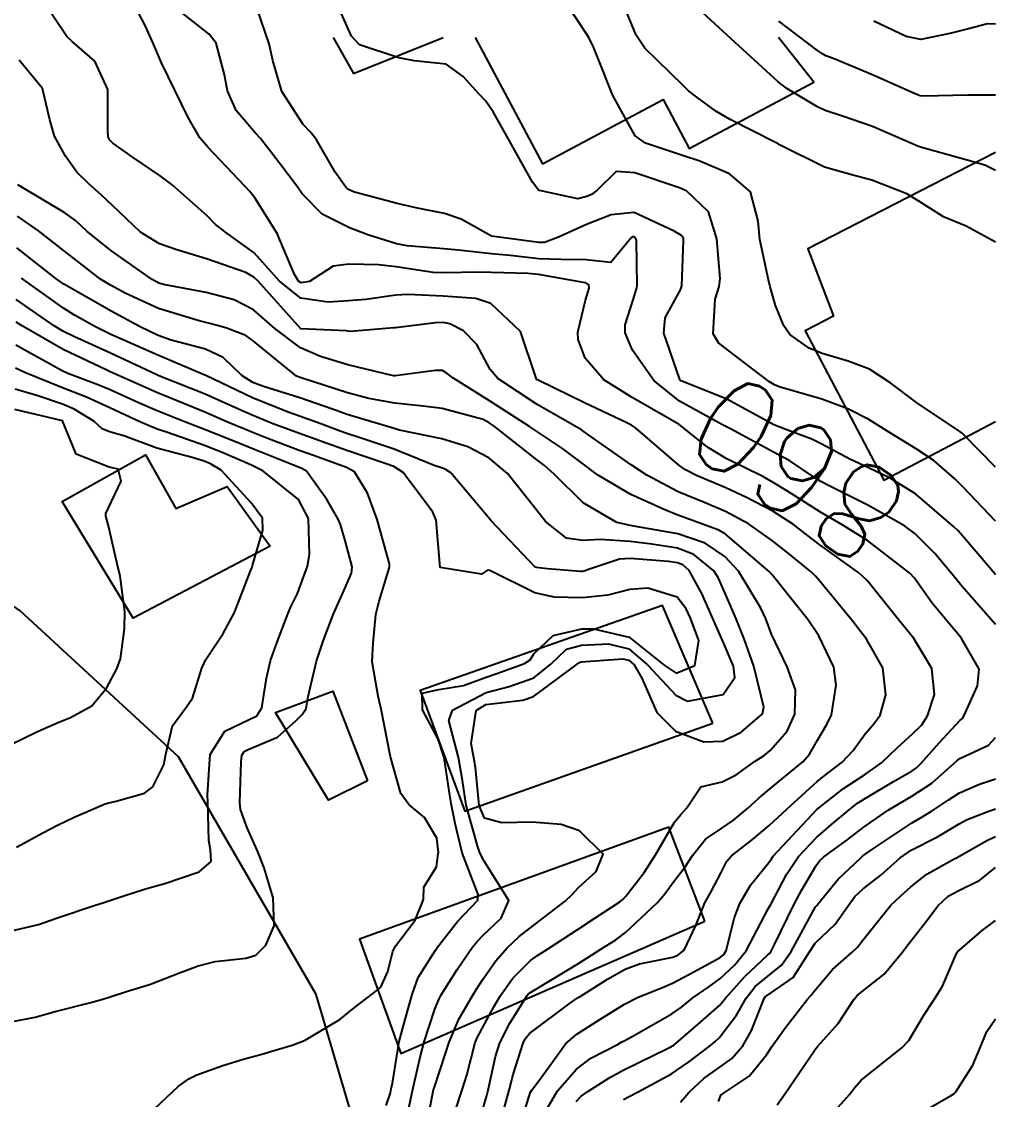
# Model space of a CAD drawing. Header units: metres. Extents: x 307586 to 320046, y 7427249 to 7434250.
# Drawn here: x 320003.85 to 320044.9, y 7429205.17 to 7429250.62 of the extents above; entities that cross this region are included whole.
import ezdxf
from ezdxf.enums import TextEntityAlignment as Align

# ---------------------------------------------------------------- set-up
doc = ezdxf.new("R2010")
doc.units = ezdxf.units.M
doc.header["$MEASUREMENT"] = 0
for name, color, linetype in [('Cotas', 45, 'Continuous'), ('Curvas de Nivel 1m', 11, 'Continuous'), ('Curvas de Nivel 5m', 15, 'Continuous'), ('Edificações', 30, 'Continuous'), ('Vias Primárias', 230, 'Continuous')]:
    doc.layers.add(name, color=color, linetype=linetype)
doc.styles.add('Style-STANDARD', font='STANDARD.shx')

msp = doc.modelspace()

# ---------------------------------------------------------------- linework, layer by layer
at = {"layer": 'Curvas de Nivel 1m', "flags": 128}
for points, elevation in [([(320024.823, 7429203.94), (320025.229, 7429205.264), (320025.304, 7429205.476), (320025.344, 7429205.548), (320025.654, 7429205.96), (320026.797, 7429207.527), (320027.257, 7429207.925), (320028.227, 7429208.546), (320029.27, 7429209.193), (320029.838, 7429209.492), (320030.866, 7429209.889), (320031.282, 7429210.073), (320032.19, 7429210.561), (320033.299, 7429211.163), (320033.459, 7429211.29), (320033.557, 7429211.447), (320033.909, 7429212.852), (320034.124, 7429213.442), (320034.57, 7429214.202), (320035.349, 7429215.17), (320035.456, 7429215.324), (320035.529, 7429215.427), (320037.373, 7429217.4), (320038.491, 7429218.28), (320039.388, 7429218.859), (320040.1, 7429219.369), (320040.763, 7429219.999), (320041.411, 7429220.588), (320041.795, 7429220.968), (320042.045, 7429221.344), (320042.337, 7429222.246), (320042.226, 7429223.348), (320041.462, 7429224.612), (320040.85, 7429225.366), (320039.49, 7429227.053), (320039.139, 7429227.384), (320037.504, 7429228.557), (320037.021, 7429228.92), (320036.387, 7429229.417), (320035.521, 7429229.981), (320034.415, 7429230.556), (320033.536, 7429230.957), (320032.328, 7429231.468), (320031.805, 7429231.736), (320031.547, 7429231.931), (320029.724, 7429233.498), (320029.564, 7429233.604), (320029.37, 7429233.698), (320027.578, 7429234.546), (320025.654, 7429235.487), (320025.592, 7429235.519), (320025.555, 7429235.55), (320025.521, 7429235.623), (320024.877, 7429237.557), (320023.625, 7429238.742), (320022.997, 7429238.95), (320021.627, 7429239.038), (320020.131, 7429239.112), (320019.628, 7429239.09), (320018.357, 7429238.901), (320017.625, 7429238.849), (320016.765, 7429238.793), (320015.626, 7429238.958), (320014.719, 7429239.679), (320013.651, 7429240.867), (320012.497, 7429241.707), (320012.018, 7429242.066), (320011.67, 7429242.429), (320010.194, 7429243.735), (320009.689, 7429244.115), (320008.551, 7429244.895), (320007.7, 7429245.498), (320007.566, 7429245.627), (320007.494, 7429245.763), (320007.484, 7429245.985), (320007.482, 7429247.764), (320006.93, 7429248.957), (320005.977, 7429249.787), (320005.756, 7429249.999), (320004.543, 7429251.802)], 858), ([(320025.993, 7429204.766), (320026.442, 7429205.532), (320027.242, 7429206.451), (320027.846, 7429206.915), (320028.994, 7429207.503), (320029.159, 7429207.596), (320029.254, 7429207.648), (320029.589, 7429207.828), (320031.266, 7429208.781), (320031.664, 7429209.071), (320032.142, 7429209.461), (320032.815, 7429209.919), (320033.285, 7429210.259), (320033.908, 7429210.829), (320034.391, 7429211.439), (320034.708, 7429212.037), (320035.321, 7429213.204), (320035.445, 7429213.428), (320036.101, 7429214.659), (320036.6, 7429215.411), (320037.361, 7429216.224), (320037.995, 7429216.765), (320038.738, 7429217.386), (320039.09, 7429217.669), (320039.378, 7429217.855), (320040.606, 7429218.583), (320041.39, 7429219.036), (320041.578, 7429219.161), (320041.778, 7429219.346), (320042.536, 7429220.208), (320043.42, 7429221.163), (320043.509, 7429221.242), (320043.576, 7429221.328), (320044.151, 7429222.608), (320044.215, 7429223.322), (320043.463, 7429224.64), (320042.874, 7429225.339), (320042.238, 7429226.106), (320041.491, 7429227.154), (320041.3, 7429227.362), (320039.507, 7429228.738), (320038.474, 7429229.39), (320037.521, 7429229.937), (320036.136, 7429230.819), (320035.539, 7429231.193), (320035.097, 7429231.434), (320033.55, 7429232.198), (320032.77, 7429232.677), (320031.772, 7429233.477), (320031.565, 7429233.626), (320031.204, 7429233.848), (320029.582, 7429234.773), (320028.388, 7429235.512), (320027.602, 7429236.433), (320027.306, 7429237.221), (320027.297, 7429237.525), (320027.626, 7429238.874), (320027.769, 7429239.381), (320027.756, 7429239.519), (320027.634, 7429239.602), (320027.533, 7429239.623), (320025.639, 7429239.958), (320025.188, 7429240.006), (320023.64, 7429240.045), (320023.166, 7429240.051), (320021.639, 7429240.023), (320021.203, 7429240.04), (320019.643, 7429240.286), (320018.899, 7429240.372), (320017.644, 7429240.39), (320016.986, 7429240.306), (320015.991, 7429239.665), (320015.632, 7429239.604), (320015.524, 7429239.671), (320015.347, 7429239.963), (320014.626, 7429241.68), (320013.678, 7429243.185), (320013.453, 7429243.466), (320013.238, 7429243.697), (320011.707, 7429245.314), (320011.364, 7429245.723), (320010.869, 7429246.581), (320010.302, 7429247.734), (320009.744, 7429248.884), (320009.376, 7429249.744), (320009.052, 7429250.459), (320008.389, 7429251.754)], 859), ([(320044.903, 7429229.555), (320043.538, 7429230.987), (320043.196, 7429231.335), (320042.312, 7429232.11), (320041.555, 7429232.611), (320040.319, 7429233.372), (320039.57, 7429233.837), (320038.677, 7429234.288), (320037.582, 7429234.695), (320035.792, 7429235.225), (320035.591, 7429235.301), (320035.372, 7429235.432), (320033.606, 7429236.779), (320033.234, 7429237.08), (320033, 7429237.459), (320033.088, 7429238.919), (320033.262, 7429239.456), (320033.301, 7429239.792), (320033.154, 7429241.458), (320032.813, 7429242.601), (320031.897, 7429243.477), (320031.684, 7429243.575), (320031.542, 7429243.625), (320029.694, 7429244.251), (320028.908, 7429244.295), (320028.118, 7429243.516), (320027.871, 7429243.328), (320027.68, 7429243.245), (320027.3, 7429243.146), (320025.682, 7429243.503), (320025.606, 7429243.551), (320025.383, 7429243.858), (320024.431, 7429245.563), (320023.725, 7429246.817), (320023.417, 7429247.262), (320023.127, 7429247.579), (320022.463, 7429248.312), (320021.745, 7429248.825), (320020.398, 7429248.962), (320019.748, 7429249.099), (320018.094, 7429249.637), (320017.758, 7429250.006), (320017.028, 7429251.651)], 862), ([(320044.903, 7429231.832), (320043.562, 7429233.214), (320043.501, 7429233.269), (320043.401, 7429233.332), (320041.581, 7429234.563), (320040.494, 7429235.371), (320039.599, 7429235.96), (320038.691, 7429236.3), (320037.605, 7429236.628), (320037.046, 7429236.847), (320036.239, 7429237.421), (320035.984, 7429237.792), (320035.625, 7429238.651), (320035.399, 7429239.432), (320035.332, 7429239.739), (320034.977, 7429241.437), (320034.902, 7429242.206), (320034.573, 7429243.441), (320033.694, 7429244.2), (320032.439, 7429244.732), (320031.705, 7429244.981), (320030.15, 7429245.496), (320029.716, 7429245.801), (320028.771, 7429247.51), (320028.107, 7429249.159), (320027.971, 7429249.518), (320027.759, 7429249.95), (320026.726, 7429251.536)], 863), ([(320044.903, 7429241.321), (320043.67, 7429242.002), (320042.717, 7429242.388), (320041.68, 7429243.056), (320041.168, 7429243.365), (320039.691, 7429243.941), (320038.953, 7429244.128), (320037.699, 7429244.477), (320035.802, 7429245.429), (320035.746, 7429245.462), (320035.713, 7429245.479), (320035.606, 7429245.539), (320033.723, 7429246.495), (320033.115, 7429246.847), (320032.257, 7429247.472), (320031.968, 7429247.709), (320031.737, 7429247.922), (320030.129, 7429249.496), (320029.761, 7429250.054), (320029.148, 7429251.506)], 864), ([(320044.903, 7429227.299), (320044.888, 7429227.316), (320043.509, 7429228.936), (320043.326, 7429229.148), (320043.141, 7429229.336), (320041.533, 7429230.713), (320040.468, 7429231.371), (320039.547, 7429231.808), (320038.762, 7429232.177), (320037.557, 7429232.822), (320037.167, 7429233.014), (320036.07, 7429233.422), (320035.566, 7429233.624), (320035.159, 7429233.844), (320033.582, 7429234.701), (320031.655, 7429235.479), (320031.61, 7429235.496), (320031.593, 7429235.529), (320030.921, 7429237.487), (320030.974, 7429238.132), (320031.631, 7429239.308), (320031.686, 7429239.479), (320031.75, 7429241.391), (320031.747, 7429241.479), (320031.726, 7429241.542), (320031.664, 7429241.601), (320031.358, 7429241.791), (320029.674, 7429242.57), (320028.705, 7429242.477), (320027.668, 7429242.061), (320026.487, 7429241.538), (320025.892, 7429241.314), (320025.659, 7429241.307), (320023.663, 7429241.57), (320022.378, 7429242.298), (320021.672, 7429242.531), (320020.534, 7429242.751), (320019.676, 7429242.945), (320017.884, 7429243.435), (320017.682, 7429243.508), (320017.599, 7429243.558), (320017.512, 7429243.643), (320017.068, 7429244.274), (320016.26, 7429245.662), (320016.02, 7429245.969), (320015.719, 7429246.282), (320014.816, 7429247.679), (320014.445, 7429248.984), (320014.283, 7429249.685), (320013.775, 7429251.155)], 861), ([(320044.903, 7429247.519), (320043.735, 7429247.523), (320041.858, 7429247.482), (320041.734, 7429247.49), (320041.54, 7429247.557), (320039.743, 7429248.368), (320038.1, 7429249.046), (320037.751, 7429249.181), (320037.609, 7429249.26), (320037.398, 7429249.405), (320035.771, 7429250.644)], 866), ([(320044.903, 7429250.517), (320044.573, 7429250.524), (320043.768, 7429250.318), (320042.983, 7429250.124), (320041.761, 7429249.872), (320041.133, 7429249.995), (320039.772, 7429250.644)], 867), ([(320024.144, 7429204.635), (320024.4, 7429205.558), (320024.577, 7429206.219), (320024.987, 7429207.553), (320025.073, 7429207.734), (320025.257, 7429207.958), (320026.989, 7429209.243), (320027.272, 7429209.44), (320027.317, 7429209.475), (320027.394, 7429209.519), (320028.55, 7429210.241), (320029.29, 7429210.671), (320029.895, 7429210.889), (320031.298, 7429211.174), (320031.515, 7429211.253), (320031.786, 7429211.465), (320032.268, 7429212.506), (320032.65, 7429213.457), (320032.897, 7429213.887), (320033.342, 7429214.744), (320033.579, 7429215.218), (320033.779, 7429215.446), (320034.668, 7429216.128), (320035.366, 7429216.719), (320036.104, 7429217.419), (320037.385, 7429218.585), (320037.844, 7429218.94), (320038.442, 7429219.39), (320038.898, 7429219.887), (320039.411, 7429220.596), (320039.774, 7429221.018), (320040.042, 7429221.371), (320040.288, 7429222.228), (320040.149, 7429223.373), (320039.461, 7429224.585), (320038.845, 7429225.386), (320037.489, 7429227.04), (320037.323, 7429227.235), (320037.148, 7429227.405), (320036.233, 7429228.152), (320035.506, 7429228.732), (320034.495, 7429229.44), (320033.521, 7429229.965), (320032.666, 7429230.323), (320031.533, 7429230.799), (320030.21, 7429231.493), (320029.547, 7429231.929), (320028.188, 7429232.882), (320027.561, 7429233.328), (320027.449, 7429233.409), (320027.257, 7429233.525), (320025.577, 7429234.472), (320023.931, 7429235.567), (320023.597, 7429235.954), (320023.039, 7429237.01), (320022.476, 7429237.587), (320021.904, 7429237.883), (320021.616, 7429237.932), (320021.297, 7429237.922), (320019.614, 7429237.714), (320019.527, 7429237.708), (320018.559, 7429237.631), (320017.695, 7429237.556), (320017.612, 7429237.569), (320017.549, 7429237.577), (320015.613, 7429237.67), (320013.801, 7429239.688), (320013.635, 7429239.851), (320013.294, 7429240.039), (320011.646, 7429240.625), (320010.39, 7429240.995), (320009.656, 7429241.248), (320008.862, 7429241.748), (320007.674, 7429242.865), (320007.218, 7429243.306), (320006.689, 7429243.775), (320006.183, 7429244.278), (320005.695, 7429244.95), (320005.234, 7429245.795), (320005.035, 7429246.475), (320004.724, 7429247.8), (320003.745, 7429248.995)], 857), ([(320023.217, 7429204.519), (320023.461, 7429205.336), (320023.515, 7429205.567), (320023.825, 7429206.986), (320024.009, 7429207.562), (320024.43, 7429208.389), (320025.159, 7429209.551), (320025.207, 7429209.617), (320025.275, 7429209.675), (320026.446, 7429210.372), (320027.294, 7429210.896), (320027.677, 7429211.136), (320028.272, 7429211.51), (320028.903, 7429211.908), (320029.31, 7429212.217), (320030.652, 7429213.48), (320030.96, 7429213.844), (320031.336, 7429214.343), (320031.829, 7429214.981), (320032.128, 7429215.462), (320032.673, 7429216.144), (320033.365, 7429216.619), (320033.867, 7429216.946), (320034.452, 7429217.439), (320034.935, 7429217.876), (320035.381, 7429218.25), (320036.781, 7429219.409), (320037.064, 7429219.739), (320037.407, 7429220.325), (320037.808, 7429221.005), (320037.985, 7429221.394), (320038.187, 7429222.641), (320038.092, 7429223.394), (320037.463, 7429224.724), (320036.999, 7429225.407), (320036.321, 7429226.257), (320035.492, 7429227.299), (320035.359, 7429227.431), (320033.509, 7429229.026), (320033.238, 7429229.182), (320032.443, 7429229.466), (320031.518, 7429229.811), (320030.966, 7429230.04), (320029.531, 7429230.676), (320028.132, 7429231.514), (320027.547, 7429231.945), (320026.647, 7429232.626), (320025.561, 7429233.356), (320025.265, 7429233.553), (320023.579, 7429234.635), (320022.021, 7429235.594), (320021.782, 7429235.785), (320021.596, 7429235.91), (320021.289, 7429235.91), (320019.594, 7429235.684), (320019.53, 7429235.684), (320017.598, 7429236.144), (320016.442, 7429236.498), (320015.605, 7429236.861), (320014.519, 7429237.681), (320013.621, 7429238.462), (320012.808, 7429238.885), (320011.628, 7429239.203), (320009.831, 7429239.538), (320009.631, 7429239.593), (320009.355, 7429239.743), (320007.651, 7429240.94), (320006.613, 7429241.776), (320006.114, 7429242.23), (320005.671, 7429242.564), (320003.855, 7429243.635), (320003.682, 7429243.744)], 856), ([(320020.89, 7429203.912), (320021.217, 7429205.59), (320021.234, 7429205.656), (320021.722, 7429207.112), (320021.871, 7429207.584), (320022.283, 7429208.56), (320022.865, 7429209.574), (320023.029, 7429209.82), (320023.283, 7429210.213), (320023.838, 7429211.021), (320024.313, 7429211.56), (320024.822, 7429212.041), (320025.312, 7429212.429), (320026.766, 7429213.528), (320027.048, 7429213.803), (320027.332, 7429214.108), (320028.069, 7429214.785), (320028.361, 7429215.51), (320027.363, 7429216.495), (320026.595, 7429216.761), (320025.366, 7429216.862), (320024.091, 7429216.837), (320023.368, 7429217.032), (320023.144, 7429217.572), (320022.98, 7429219.165), (320022.919, 7429219.577), (320022.803, 7429220.178), (320023.008, 7429221.576), (320023.425, 7429221.823), (320024.979, 7429222.003), (320025.429, 7429222.157), (320027.265, 7429223.523), (320027.366, 7429223.599), (320027.444, 7429223.622), (320029.197, 7429223.752), (320029.446, 7429223.698), (320029.673, 7429223.498), (320029.999, 7429222.933), (320030.622, 7429221.488), (320031.411, 7429220.709), (320032.611, 7429220.256), (320033.405, 7429220.277), (320034.188, 7429220.665), (320035.076, 7429221.433), (320035.144, 7429221.715), (320034.719, 7429223.437), (320034.31, 7429224.592), (320033.972, 7429225.445), (320033.484, 7429226.577), (320033.218, 7429227.182), (320033.037, 7429227.457), (320032.182, 7429228.152), (320031.502, 7429228.414), (320030.411, 7429228.584), (320029.505, 7429228.694), (320028.232, 7429228.787), (320027.505, 7429228.743), (320026.821, 7429228.845), (320025.933, 7429229.544), (320025.521, 7429230.063), (320024.329, 7429231.562), (320023.549, 7429232.227), (320022.662, 7429232.691), (320021.557, 7429233.023), (320019.781, 7429233.397), (320019.561, 7429233.458), (320019.028, 7429233.625), (320017.569, 7429234.061), (320016.948, 7429234.274), (320015.579, 7429234.758), (320014.04, 7429235.232), (320013.589, 7429235.398), (320013.136, 7429235.697), (320012.347, 7429236.455), (320011.604, 7429236.805), (320010.149, 7429237.193), (320009.608, 7429237.391), (320008.842, 7429237.748), (320007.619, 7429238.414), (320006.761, 7429238.91), (320005.631, 7429239.557), (320005.296, 7429239.793), (320003.652, 7429241.084)], 854), ([(320020.139, 7429204.686), (320020.342, 7429205.603), (320020.663, 7429207.015), (320020.814, 7429207.597), (320021.267, 7429208.98), (320021.445, 7429209.414), (320021.533, 7429209.587), (320022.211, 7429210.659), (320022.842, 7429211.575), (320023.05, 7429211.828), (320023.308, 7429212.103), (320024.063, 7429212.815), (320024.394, 7429213.559), (320023.348, 7429215.224), (320023.164, 7429215.572), (320023.067, 7429215.862), (320022.592, 7429217.578), (320022.429, 7429218.625), (320022.268, 7429219.587), (320021.857, 7429221.153), (320022.012, 7429221.591), (320023.431, 7429222.333), (320024.404, 7429222.59), (320025.437, 7429222.946), (320026.17, 7429223.539), (320026.821, 7429224.161), (320027.455, 7429224.333), (320028.585, 7429224.38), (320029.453, 7429224.179), (320030.252, 7429223.492), (320031.43, 7429222.214), (320031.922, 7429221.967), (320033.431, 7429222.255), (320033.913, 7429222.97), (320033.855, 7429223.446), (320033.457, 7429224.397), (320032.986, 7429225.457), (320032.527, 7429226.508), (320031.992, 7429227.473), (320031.731, 7429227.712), (320031.496, 7429227.801), (320031.126, 7429227.854), (320029.498, 7429227.976), (320029.047, 7429227.955), (320027.747, 7429227.517), (320027.569, 7429227.442), (320027.492, 7429227.432), (320027.405, 7429227.434), (320026.02, 7429227.542), (320025.542, 7429227.598), (320025.494, 7429227.62), (320023.65, 7429229.569), (320023.515, 7429229.723), (320021.945, 7429231.594), (320021.701, 7429231.754), (320021.545, 7429231.807), (320021.238, 7429231.911), (320019.553, 7429232.598), (320018.115, 7429233.077), (320017.559, 7429233.257), (320017.272, 7429233.356), (320016.468, 7429233.656), (320015.568, 7429233.986), (320015.091, 7429234.154), (320013.579, 7429234.752), (320011.609, 7429235.703), (320011.593, 7429235.713), (320011.57, 7429235.72), (320009.595, 7429236.556), (320008.186, 7429237.173), (320007.608, 7429237.434), (320006.929, 7429237.77), (320006.079, 7429238.244), (320005.62, 7429238.535), (320003.837, 7429239.808)], 853), ([(320019.222, 7429204.924), (320019.397, 7429205.451), (320019.431, 7429205.617), (320019.481, 7429205.862), (320019.768, 7429207.612), (320019.943, 7429208.293), (320020.312, 7429209.604), (320020.568, 7429210.316), (320021.301, 7429211.462), (320021.355, 7429211.537), (320021.388, 7429211.589), (320022.224, 7429212.671), (320023.076, 7429213.572), (320023.089, 7429213.809), (320022.425, 7429215.579), (320022.133, 7429216.815), (320021.973, 7429217.584), (320021.887, 7429218.094), (320021.663, 7429219.596), (320021.404, 7429220.359), (320020.75, 7429221.607), (320020.732, 7429222.305), (320021.431, 7429222.457), (320022.472, 7429222.623), (320023.437, 7429222.976), (320023.877, 7429223.127), (320025.043, 7429223.554), (320025.285, 7429223.712), (320025.449, 7429223.967), (320026.258, 7429224.741), (320027.465, 7429225.018), (320027.958, 7429225.023), (320029.46, 7429224.661), (320030.938, 7429223.485), (320031.44, 7429223.148), (320032.229, 7429223.468), (320032.394, 7429224.531), (320032.05, 7429225.471), (320031.867, 7429225.864), (320031.482, 7429226.351), (320030.242, 7429226.736), (320029.485, 7429226.67), (320028.557, 7429226.434), (320027.481, 7429226.331), (320026.299, 7429226.355), (320025.483, 7429226.533), (320023.585, 7429227.476), (320023.492, 7429227.489), (320023.239, 7429227.322), (320021.493, 7429227.6), (320021.327, 7429229.602), (320021.187, 7429229.934), (320019.939, 7429231.616), (320019.545, 7429231.861), (320019.179, 7429231.991), (320017.552, 7429232.542), (320016.734, 7429232.832), (320015.559, 7429233.258), (320014.411, 7429233.682), (320013.568, 7429234.022), (320012.992, 7429234.279), (320011.581, 7429234.91), (320009.631, 7429235.691), (320009.583, 7429235.71), (320009.516, 7429235.741), (320007.596, 7429236.638), (320006.047, 7429237.343), (320005.609, 7429237.552), (320005.217, 7429237.794), (320003.624, 7429238.909)], 852), ([(320009.211, 7429204.553), (320010.444, 7429205.722), (320010.894, 7429206.049), (320011.23, 7429206.21), (320012.326, 7429206.61), (320013.241, 7429206.881), (320013.88, 7429207.051), (320015.251, 7429207.469), (320015.773, 7429207.662), (320017.262, 7429208.542), (320017.862, 7429209.039), (320018.637, 7429209.626), (320018.988, 7429209.912), (320019.287, 7429210.565), (320019.501, 7429211.416), (320019.597, 7429211.616), (320020.44, 7429212.729), (320020.789, 7429213.598), (320020.807, 7429214.121), (320021.344, 7429214.978), (320021.415, 7429215.526), (320021.417, 7429215.589), (320021.359, 7429216.188), (320020.837, 7429217.067), (320020.174, 7429217.608), (320019.833, 7429218.071), (320019.393, 7429219.62), (320019.011, 7429221.624), (320018.874, 7429222.18), (320018.622, 7429223.628), (320018.663, 7429224.419), (320018.788, 7429225.627), (320018.915, 7429226.189), (320019.359, 7429227.621), (320019.364, 7429227.752), (320018.832, 7429229.627), (320018.427, 7429230.734), (320017.887, 7429231.637), (320017.545, 7429231.821), (320016.196, 7429232.306), (320015.552, 7429232.542), (320014.182, 7429233.059), (320013.559, 7429233.305), (320013.284, 7429233.418), (320012.599, 7429233.704), (320011.569, 7429234.148), (320010.854, 7429234.443), (320009.575, 7429234.975), (320007.807, 7429235.758), (320007.584, 7429235.86), (320007.412, 7429235.936), (320005.598, 7429236.792), (320003.848, 7429237.808), (320003.614, 7429237.95)], 851), ([(320003.307, 7429212.253), (320004.56, 7429212.547), (320005.313, 7429212.814), (320006.909, 7429213.357), (320007.32, 7429213.484), (320007.531, 7429213.548), (320008.164, 7429213.752), (320009.029, 7429214.04), (320009.327, 7429214.126), (320009.882, 7429214.285), (320011.334, 7429214.777), (320011.834, 7429215.209), (320011.807, 7429215.705), (320011.738, 7429216.095), (320011.693, 7429217.715), (320011.683, 7429218.022), (320011.792, 7429219.714), (320012.412, 7429220.701), (320013.415, 7429221.185), (320013.759, 7429221.345), (320013.976, 7429221.684), (320014.177, 7429222.941), (320014.34, 7429223.681), (320014.632, 7429224.501), (320015.082, 7429225.674), (320015.201, 7429225.947), (320015.481, 7429226.508), (320015.906, 7429227.664), (320015.984, 7429228.149), (320015.943, 7429229.664), (320015.525, 7429230.469), (320014.013, 7429231.685), (320013.545, 7429231.924), (320012.297, 7429232.456), (320011.553, 7429232.75), (320010.005, 7429233.289), (320009.56, 7429233.439), (320008.828, 7429233.747), (320007.569, 7429234.334), (320006.579, 7429234.781), (320005.577, 7429235.182), (320004.006, 7429235.806), (320003.586, 7429236.004)], 849), ([(320003.629, 7429215.807), (320004.738, 7429216.41), (320005.357, 7429216.736), (320006.059, 7429217.083), (320007.371, 7429217.641), (320007.462, 7429217.669), (320007.83, 7429217.755), (320009.033, 7429218.086), (320009.379, 7429218.355), (320009.846, 7429219.277), (320009.923, 7429219.735), (320010.21, 7429220.933), (320010.806, 7429221.726), (320011.058, 7429222.092), (320011.439, 7429223.356), (320011.608, 7429223.718), (320012.35, 7429224.816), (320012.818, 7429225.7), (320013.49, 7429227.422), (320013.565, 7429227.616), (320013.584, 7429227.689), (320014.015, 7429229.178), (320014.01, 7429229.685), (320013.523, 7429230.333), (320012.254, 7429231.709), (320011.81, 7429231.981), (320011.547, 7429232.084), (320011.032, 7429232.241), (320009.552, 7429232.639), (320008.159, 7429233.152), (320007.559, 7429233.32), (320007.245, 7429233.45), (320006.896, 7429233.77), (320006.068, 7429234.282), (320005.57, 7429234.49), (320004.529, 7429234.844), (320003.576, 7429235.122)], 848), ([(320003.398, 7429220.134), (320004.511, 7429220.694), (320005.412, 7429221.084), (320005.914, 7429221.284), (320006.81, 7429221.769), (320007.43, 7429222.512), (320007.862, 7429223.332), (320008.024, 7429223.754), (320008.192, 7429225.016), (320008.205, 7429225.753), (320008.005, 7429227.235), (320007.882, 7429227.756), (320007.509, 7429229.358), (320007.422, 7429229.672), (320007.398, 7429229.762), (320007.398, 7429229.879), (320007.518, 7429230.123), (320008.049, 7429231.242), (320007.915, 7429231.756), (320007.544, 7429231.828), (320006.148, 7429232.38), (320005.576, 7429233.79), (320003.567, 7429234.262)], 847), ([(320029.228, 7429205.171), (320029.44, 7429205.287), (320029.843, 7429205.491), (320031.241, 7429206.259), (320031.961, 7429206.748), (320032.884, 7429207.454), (320033.089, 7429207.618), (320033.256, 7429207.776), (320033.986, 7429208.723), (320034.398, 7429209.439), (320034.776, 7429209.94), (320035.287, 7429210.354), (320035.883, 7429210.832), (320036.292, 7429211.415), (320037.322, 7429213.289), (320037.37, 7429213.352), (320037.404, 7429213.399), (320038.275, 7429214.455), (320039.236, 7429215.381), (320039.299, 7429215.435), (320039.354, 7429215.473), (320039.683, 7429215.701), (320041.368, 7429216.821), (320041.696, 7429217.02), (320042.231, 7429217.341), (320042.916, 7429217.796), (320043.381, 7429218.103), (320044.234, 7429218.472), (320044.903, 7429218.69)], 861), ([(320031.628, 7429205.064), (320031.974, 7429205.463), (320032.62, 7429206.075), (320033.243, 7429206.5), (320033.79, 7429206.902), (320034.252, 7429207.44), (320034.618, 7429208.078), (320035.155, 7429209.431), (320035.2, 7429209.505), (320035.275, 7429209.559), (320036.38, 7429210.321), (320037.067, 7429211.404), (320037.307, 7429211.76), (320038.14, 7429212.566), (320038.717, 7429213.386), (320038.975, 7429213.737), (320039.333, 7429214.058), (320040.074, 7429214.637), (320040.88, 7429215.357), (320041.356, 7429215.68), (320042.46, 7429216.241), (320043.368, 7429216.793), (320043.714, 7429216.982), (320044.581, 7429217.318), (320044.903, 7429217.43)], 862), ([(320033.227, 7429205.085), (320033.333, 7429205.347), (320033.463, 7429205.448), (320034.521, 7429206.157), (320035.249, 7429207.058), (320035.489, 7429207.426), (320036.056, 7429208.213), (320036.986, 7429209.404), (320037.117, 7429209.561), (320037.278, 7429209.757), (320038.036, 7429210.648), (320038.869, 7429211.384), (320039.089, 7429211.598), (320039.308, 7429211.889), (320040.491, 7429213.362), (320040.921, 7429213.764), (320041.335, 7429214.135), (320042.013, 7429214.673), (320043.195, 7429215.332), (320043.302, 7429215.382), (320043.354, 7429215.413), (320044.57, 7429216.109), (320044.903, 7429216.259)], 863), ([(320035.705, 7429204.944), (320036.034, 7429205.418), (320037.251, 7429207.191), (320037.335, 7429207.316), (320037.402, 7429207.399), (320038.275, 7429208.377), (320038.94, 7429209.383), (320039.088, 7429209.57), (320039.278, 7429209.725), (320040.206, 7429210.449), (320040.956, 7429211.355), (320041.308, 7429211.824), (320041.981, 7429212.679), (320042.476, 7429213.338), (320042.915, 7429213.749), (320043.333, 7429213.97), (320044.239, 7429214.422), (320044.903, 7429214.951)], 864), ([(320041.885, 7429204.681), (320043.009, 7429205.332), (320043.152, 7429205.413), (320043.235, 7429205.498), (320043.948, 7429206.621), (320044.242, 7429207.32), (320044.534, 7429208.043), (320044.903, 7429208.574)], 866)]:
    msp.add_lwpolyline(points, dxfattribs=dict(at, elevation=elevation))
at = {"layer": 'Curvas de Nivel 5m', "flags": 128}
for points, elevation in [([(320044.903, 7429244.34), (320044.461, 7429244.563), (320043.705, 7429244.785), (320041.743, 7429245.329), (320041.713, 7429245.337), (320041.665, 7429245.36), (320039.721, 7429246.193), (320038.493, 7429246.625), (320037.728, 7429246.878), (320037.368, 7429247.044), (320036.737, 7429247.415), (320036.11, 7429247.798), (320035.739, 7429248.08), (320034.249, 7429249.445), (320033.76, 7429249.901), (320032.045, 7429251.476)], 865), ([(320044.903, 7429225.196), (320044.805, 7429225.317), (320043.488, 7429226.822), (320043.255, 7429227.098), (320043.066, 7429227.336), (320042.353, 7429228.199), (320041.51, 7429229.035), (320041.07, 7429229.364), (320039.526, 7429230.235), (320037.891, 7429231.043), (320037.54, 7429231.226), (320037.273, 7429231.404), (320036.234, 7429232.104), (320035.553, 7429232.468), (320033.733, 7429233.448), (320033.564, 7429233.54), (320033.394, 7429233.624), (320031.58, 7429234.618), (320030.495, 7429235.491), (320029.606, 7429236.764), (320029.286, 7429237.503), (320029.286, 7429237.834), (320029.627, 7429238.886), (320029.775, 7429239.355), (320029.803, 7429239.498), (320029.765, 7429241.396), (320029.734, 7429241.499), (320029.663, 7429241.549), (320029.616, 7429241.548), (320029.544, 7429241.501), (320028.689, 7429240.468), (320027.649, 7429240.572), (320026.598, 7429240.587), (320025.649, 7429240.624), (320024.448, 7429240.765), (320023.652, 7429240.836), (320022.261, 7429240.983), (320021.654, 7429241.034), (320020.106, 7429241.165), (320019.657, 7429241.248), (320018.451, 7429241.632), (320017.666, 7429241.919), (320016.517, 7429242.503), (320015.68, 7429243.357), (320015.463, 7429243.672), (320014.721, 7429244.656), (320013.926, 7429245.688), (320013.715, 7429245.923), (320012.89, 7429246.868), (320012.526, 7429247.708), (320012.407, 7429248.377), (320012.056, 7429249.715), (320011.759, 7429250.094), (320010.232, 7429251.28)], 860), ([(320022.124, 7429204.677), (320022.416, 7429205.578), (320022.613, 7429206.202), (320022.967, 7429207.573), (320023.049, 7429207.778), (320023.259, 7429208.167), (320023.757, 7429209.076), (320024.036, 7429209.562), (320024.551, 7429210.29), (320025.295, 7429211.03), (320025.597, 7429211.247), (320026.061, 7429211.539), (320027.311, 7429212.359), (320028.017, 7429212.812), (320029.063, 7429213.503), (320029.21, 7429213.616), (320029.327, 7429213.741), (320030.088, 7429214.742), (320030.571, 7429215.482), (320031.367, 7429216.86), (320031.643, 7429217.195), (320031.886, 7429217.465), (320032.489, 7429218.352), (320033.384, 7429218.561), (320033.976, 7429218.855), (320034.779, 7429219.436), (320035.146, 7429219.683), (320035.4, 7429219.891), (320036.126, 7429220.705), (320036.45, 7429221.415), (320036.47, 7429222.451), (320036.119, 7429223.42), (320035.463, 7429224.793), (320035.219, 7429225.433), (320035.017, 7429225.895), (320034.071, 7429227.444), (320033.499, 7429228.063), (320032.669, 7429228.627), (320031.508, 7429229.021), (320029.657, 7429229.353), (320029.512, 7429229.374), (320028.946, 7429229.506), (320027.525, 7429230.326), (320026.297, 7429231.539), (320025.899, 7429231.898), (320025.549, 7429232.161), (320023.771, 7429233.568), (320023.565, 7429233.709), (320023.304, 7429233.837), (320021.574, 7429234.308), (320020.776, 7429234.407), (320019.577, 7429234.531), (320018.486, 7429234.725), (320017.583, 7429234.965), (320015.681, 7429235.58), (320015.592, 7429235.61), (320015.439, 7429235.672), (320013.608, 7429237.165), (320013.294, 7429237.379), (320012.451, 7429237.707), (320011.789, 7429237.892), (320011.615, 7429237.936), (320011.339, 7429238), (320009.621, 7429238.522), (320008.214, 7429239.167), (320007.63, 7429239.491), (320007.459, 7429239.59), (320007.179, 7429239.767), (320005.65, 7429240.941), (320004.561, 7429241.801), (320003.669, 7429242.42)], 855), ([(320003.259, 7429208.421), (320004.414, 7429208.646), (320005.264, 7429208.88), (320006.766, 7429209.266), (320007.269, 7429209.402), (320007.537, 7429209.491), (320008.348, 7429209.749), (320009.054, 7429209.964), (320009.277, 7429210.037), (320010.499, 7429210.508), (320011.289, 7429210.811), (320012.008, 7429210.987), (320013.295, 7429211.133), (320013.719, 7429211.263), (320014.149, 7429211.682), (320014.5, 7429212.489), (320014.455, 7429213.679), (320014.078, 7429214.946), (320013.78, 7429215.686), (320013.362, 7429216.627), (320013.081, 7429217.405), (320013.051, 7429217.695), (320013.108, 7429219.413), (320013.138, 7429219.694), (320013.237, 7429219.851), (320013.396, 7429219.928), (320014.631, 7429220.452), (320015.415, 7429221.137), (320015.677, 7429221.408), (320015.842, 7429221.664), (320015.927, 7429222.162), (320016.283, 7429223.657), (320016.57, 7429224.539), (320016.992, 7429225.647), (320017.484, 7429226.743), (320017.762, 7429227.365), (320017.789, 7429227.637), (320017.503, 7429228.688), (320017.29, 7429229.423), (320017.196, 7429229.645), (320016.711, 7429230.466), (320015.861, 7429231.665), (320015.655, 7429231.78), (320015.544, 7429231.821), (320015.305, 7429231.913), (320013.552, 7429232.62), (320012.789, 7429232.935), (320011.56, 7429233.422), (320010.763, 7429233.728), (320009.568, 7429234.211), (320008.753, 7429234.566), (320007.576, 7429235.099), (320007.109, 7429235.298), (320005.794, 7429235.787), (320005.584, 7429235.877), (320005.401, 7429235.977), (320003.6, 7429236.976)], 850), ([(320027.227, 7429205.093), (320027.435, 7429205.313), (320027.718, 7429205.515), (320028.642, 7429206.103), (320029.242, 7429206.426), (320031.108, 7429207.329), (320031.252, 7429207.403), (320031.292, 7429207.43), (320031.343, 7429207.469), (320032.376, 7429208.345), (320033.27, 7429209.128), (320033.417, 7429209.303), (320033.519, 7429209.448), (320034.352, 7429210.374), (320035.3, 7429211.263), (320035.388, 7429211.342), (320035.446, 7429211.428), (320035.592, 7429211.712), (320036.42, 7429213.414), (320036.735, 7429214.006), (320037.348, 7429215.045), (320037.5, 7429215.249), (320037.669, 7429215.397), (320038.634, 7429216.113), (320039.366, 7429216.675), (320040.375, 7429217.365), (320041.379, 7429217.958), (320042.218, 7429218.508), (320043.149, 7429219.332), (320043.269, 7429219.457), (320043.396, 7429219.551), (320044.607, 7429220.116), (320044.903, 7429220.434)], 860), ([(320038.033, 7429204.58), (320038.747, 7429205.385), (320038.961, 7429205.657), (320039.239, 7429205.983), (320040.955, 7429207.354), (320041.256, 7429207.666), (320041.889, 7429208.721), (320042.289, 7429209.34), (320042.667, 7429209.951), (320043.259, 7429211.33), (320043.276, 7429211.358), (320043.304, 7429211.395), (320044.341, 7429212.291), (320044.903, 7429212.725)], 865)]:
    msp.add_lwpolyline(points, dxfattribs=dict(at, elevation=elevation))
at = {"layer": 'Edificações'}
for points in [[(320016.984, 7429249.95), (320017.845, 7429248.436), (320021.621, 7429249.95)], [(320022.966, 7429249.95), (320025.802, 7429244.62), (320030.898, 7429247.332), (320031.993, 7429245.275), (320037.244, 7429248.069), (320035.761, 7429249.95)], [(320044.903, 7429245.108), (320036.991, 7429241.041), (320038.073, 7429238.195), (320036.883, 7429237.583), (320040.194, 7429231.292), (320044.903, 7429233.764)], [(320014.33, 7429228.504), (320008.551, 7429225.47), (320005.551, 7429230.391), (320009.07, 7429232.352), (320010.351, 7429230.093), (320012.515, 7429231.02), (320014.33, 7429228.504)], [(320032.989, 7429221.043), (320030.869, 7429226.006), (320020.646, 7429222.413), (320022.532, 7429217.333), (320032.989, 7429221.043)], [(320018.432, 7429218.614), (320016.788, 7429217.792), (320014.545, 7429221.488), (320016.975, 7429222.384), (320018.432, 7429218.614)], [(320032.649, 7429212.692), (320031.136, 7429216.66), (320018.086, 7429211.935), (320019.84, 7429207.107), (320032.649, 7429212.692)]]:
    msp.add_lwpolyline(points, dxfattribs=at)
at = {"layer": 'Vias Primárias', "elevation": 869.24}
msp.add_lwpolyline([(320022.912, 7429179.807), (320021.256, 7429187.855), (320019.765, 7429197.724), (320016.269, 7429209.594), (320010.463, 7429219.62), (320003.789, 7429225.774), (319993.508, 7429232.923), (319982.051, 7429239.808), (319975.315, 7429244.75), (319971.398, 7429249.95)], dxfattribs=at)
msp.add_lwpolyline([(320022.912, 7429179.807), (320021.256, 7429187.855), (320019.765, 7429197.724), (320016.269, 7429209.594), (320010.463, 7429219.62), (320003.789, 7429225.774), (319993.508, 7429232.923), (319982.051, 7429239.808), (319975.315, 7429244.75), (319971.398, 7429249.95)], dxfattribs=at)

# ---------------------------------------------------------------- texts
at = {"layer": 'Cotas', "style": 'Style-STANDARD'}
msp.add_text('860', height=4, rotation=145.8165, dxfattribs=at).set_placement((320036.545, 7429231.753, 860), align=Align.MIDDLE_CENTER)

doc.saveas('drawing.dxf')
